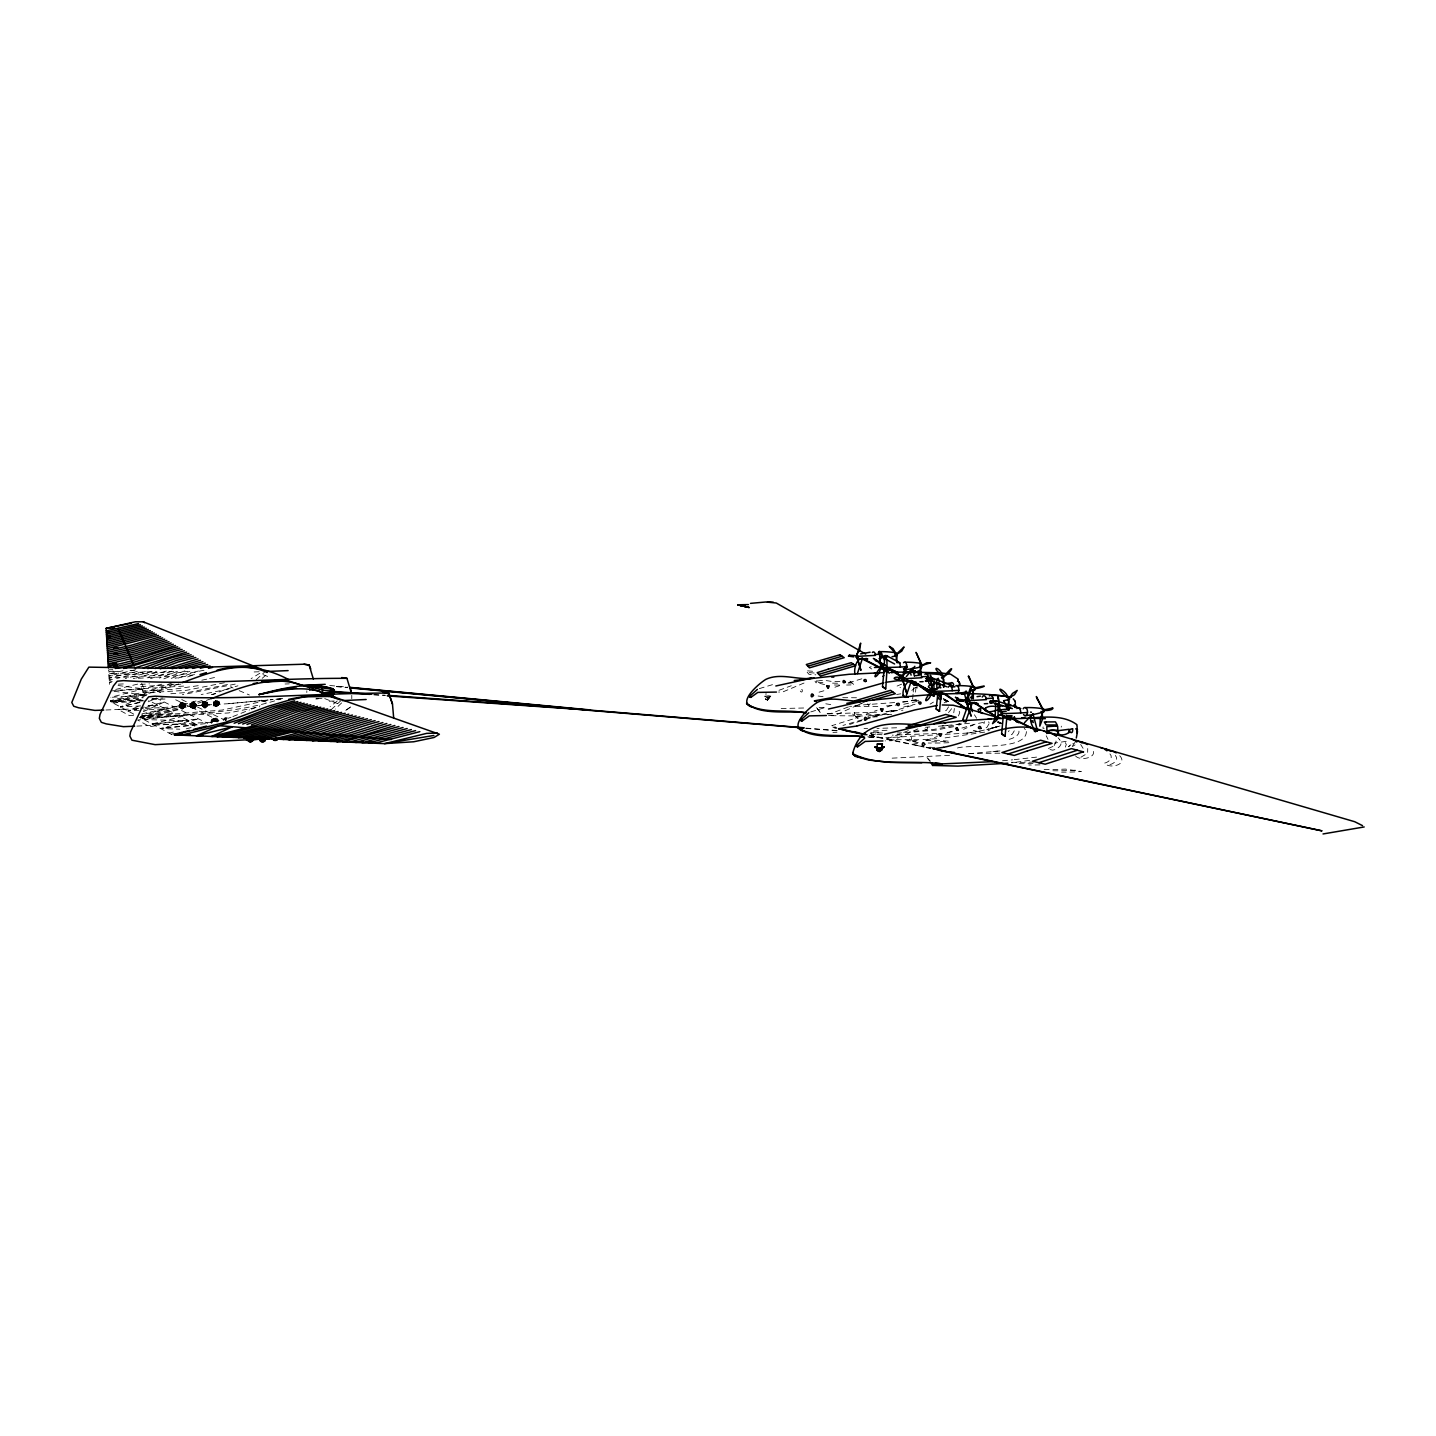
<?xml version="1.0" encoding="UTF-8"?>
<svg xmlns="http://www.w3.org/2000/svg" width="1436" height="1436" viewBox="0 0 1436 1436"><rect width="100%" height="100%" fill="white"/><g stroke="black" fill="none" stroke-linecap="round" stroke-linejoin="round"><path stroke-width="0.75" stroke-dasharray="5 3.75" d="M351.784 698.704L351.784 695.347M306.819 692.547L306.837 690.86M212.169 721.752C211.595 718.072 217.841 717.803 217.195 721.626M218.2 721.787C218.972 715.074 208.058 718.197 211.828 723.565M1047.993 739.343L1046.216 735.753M765.567 699.045L767.578 700.104L765.567 699.045L765.675 697.106L765.496 698.973L767.578 700.104L771.419 695.509L767.524 698.255L764.275 696.316L767.506 697.393L771.383 695.491L764.221 696.298L765.819 696.55L766.034 693.426M984.432 721.626L983.965 723.69M913.063 694.18L912.524 700.678L918.843 700.283M913.242 692.008L913.601 687.682M915.558 692.098L915.935 687.7M767.38 699.996L771.419 695.509M924.963 728.77C925.215 732.827 929.9 726.419 926.058 727.334M182.21 708.217L182.875 705.65L184.831 705.704M193.304 708.02C195.978 704.34 190.162 706.027 194.632 703.209M204.881 707.086L204.648 704.771L205.366 706.961A2.549 2.459 -54.6 0 0 206.694 702.707A2.549 2.459 -54.6 0 0 202.494 703.784A2.549 2.459 -54.6 0 0 205.384 706.907M182.3 703.03L181.995 705.238L184.023 703.82A2.567 2.477 -51.5 0 1 182.713 708.02A2.567 2.477 -51.5 0 1 179.805 704.879A2.567 2.477 -51.5 0 1 184.041 703.802M216.333 706.099L215.167 701.271A2.549 2.441 -56.1 0 1 218.775 703.317A2.549 2.441 -56.1 0 1 215.328 705.83L214.52 702.06M193.878 705.309L195.278 703.73A2.549 2.459 -53 0 0 191.042 704.825A2.549 2.459 -53 0 0 193.95 707.948A2.549 2.459 -53 0 0 195.134 703.64A2.549 2.459 -53 0 0 190.916 704.699A2.549 2.459 -53 0 0 193.806 707.84A2.549 2.459 -53 0 0 195.278 703.748L193.124 705.04L193.393 702.85M204.289 704.484L204.074 706.925L205.545 704.645L204.971 701.935M213.425 718.969L214.485 720.944L214.754 718.628A2.692 2.585 -54.5 0 1 217.231 721.339L214.592 721.554L214.072 718.7M224.034 719.705A2.675 2.567 -55.8 0 1 226.349 718.413L226.008 720.585L225.649 718.485M1061.222 727.137L1061.366 726.149M1043.128 726.903L1042.931 728.231L1044.116 728.393M321.969 698.255L315.902 699.063L316.099 697.752M870.18 703.676L868.6 705.597L867.811 703.748M181.618 705.489L179.662 705.543M182.462 703.101L182.228 705.435M203.661 706.727L204.971 704.95L204.325 702.007L205.007 704.502L202.799 705.794M204.558 704.627L203.715 702.258M204.684 704.017L202.512 704.52M213.856 704.125L215.813 703.389L214.628 701.665A2.549 2.441 -56.1 0 0 215.328 705.83L216.639 705.991L214.808 701.737M216.333 703.478L214.377 702.258L215.795 703.227L216.423 700.947L216.944 703.855L218.81 704.268M217.087 722.039L213.031 719.472M215.526 705.938L217.051 701.073M181.403 708.038C183.054 702.007 181.098 707.804 181.654 703.101L182.372 705.507L184.67 705.632M192.496 707.858L192.98 705.686L195.493 704.161M215.597 718.826L215.364 721.482L217.392 721.428A2.692 2.585 -54.5 0 0 214.915 718.754A2.692 2.585 -54.5 0 0 212.169 721.375L214.574 721.482L212.313 720.675M205.779 702.114L205.294 704.268L205.133 702.007M216.746 703.299L217.231 701.145M192.909 703.012L193.519 705.202L194.201 703.048M318.092 698.542L316.082 698.237M184.795 705.04L182.875 705.65L183.108 703.227M767.65 696.783L767.524 698.255M948.532 706.853L946.593 710.12L942.985 712.346M951.619 708.702L948.137 713.136M989.009 723.87L986.999 727.262L983.265 729.596M1014.283 730.816L1012.344 734.083L1008.808 736.327M815.002 681.167L816.115 682.908L817.03 680.305M181.564 708.11L182.48 706.117L180.056 704.268L183.305 707.804M192.675 707.93L193.232 705.65L193.788 707.894L193.393 705.884L192.083 707.661M215.705 706.009L216.513 704.017L218.523 704.879M182.946 703.137L182.318 705.309L184.418 704.34M193.286 705.004L194.039 702.976M207.071 703.245L204.935 704.358L205.599 702.042M216.728 719.526L214.556 720.998L215.418 718.736M213.605 719.041L214.108 721.482L212.133 720.585M214.161 721.069L211.989 721.267M214.772 721.303L212.582 720.01L214.09 721.016M214.951 705.668L216.621 704.035L215.113 705.74M204.648 704.771L204.702 707.015L203.409 706.512L204.451 704.717L202.979 706.261L204.899 704.896M191.921 707.589L192.909 705.525L191.167 704.089M180.81 707.769L182.085 705.866L182.695 708.074M1065.35 747.115L1066.302 744.369L1063.448 739.54M953.755 712.777L954.384 708.522M1008.521 731.678L1009.113 730.583M223.029 719.795L224.967 717.82L227.696 717.767M181.851 708.092C189.821 706.225 178.01 699.314 180.308 707.194M204.522 706.979C212.851 704.412 199.532 698.758 203.409 706.512M213.749 701.486C210.733 713.423 227.103 700.642 215.149 700.391M341.642 702.886L335.252 709.061M914.57 687.718L913.96 688.706M331.267 709.617L340.835 700.732M256.272 679.695L265.032 671.671M1072.656 745.571L1075.941 741.066M180.972 707.858L182.3 706.063L179.877 706.297M183.539 703.389L182.713 705.417M207.305 704.52L205.025 704.394L206.192 702.294M218.505 702.258L216.19 703.173L217.644 701.324M216.046 719.005L214.538 720.836M337.298 700.947L330.136 706.638M214.449 705.273L216.01 703.658M191.401 707.194L192.819 705.579L190.826 706.027M991.702 728.537L992.689 727.406M218.29 701.827L216.908 703.389L218.667 702.348M205.456 704.376L206.856 702.796A2.549 2.459 -54.6 0 0 202.638 703.891A2.549 2.459 -54.6 0 0 205.51 707.015A2.549 2.459 -54.6 0 0 206.838 702.814M182.785 705.471L184.203 703.891A2.567 2.477 -51.5 0 0 179.931 704.986A2.567 2.477 -51.5 0 0 182.857 708.145A2.567 2.477 -51.5 0 0 184.185 703.927M958.44 715.936L959.769 712.561L958.638 710.03M913.906 688.759L911.806 690.429M224.321 719.58L226.026 718.556M262.178 678.33L265.409 675.566M182.3 706.063L180.469 707.445L182.103 705.722L179.967 704.968M191.58 707.266L192.855 705.489M214.61 705.345L216.369 703.909L214.269 704.807M975.026 724.157L963.592 729.326M204.935 704.125L206.676 702.725M216.387 703.155L218.128 701.737M216.549 719.454L214.7 720.926L216.944 719.992M1054.221 745.481L1056.178 741.55L1054.383 737.978M1070.861 744.871L1068.312 746.774L1073.284 743.292M224.429 719.167L225.811 720.639M933.418 702.096L930.079 704.143M202.566 705.184L204.899 704.322M192.298 703.245L194.937 707.23M202.655 703.855L204.827 704.538L202.925 703.245L204.343 704.196L203.876 702.33M181.187 703.425L183.844 707.409M214.09 704.735L215.831 703.514L213.946 702.796M202.638 705.704L204.415 704.52L202.404 705.094M191.042 706.638L192.765 705.507M217.123 720.082L215.31 721.285L217.357 720.728M179.949 706.817L181.708 705.543L179.787 704.879M207.484 704.609L205.545 704.645L207.233 703.317M195.673 704.25L193.932 705.381L195.888 704.861M182.839 705.561L184.58 704.43M1072.279 746.612L1075.061 744.853M259.826 673.269L251.12 678.618M193.752 702.976C190.288 702.437 190.037 708.451 193.609 707.912C198.186 707.733 193.573 699.458 193.627 705.184M1052.983 746.415L1047.436 748.874L1052.642 750.184C1057.201 749.502 1064.363 744.44 1059.535 739.54M988.004 730.852L990.158 729.685M901.7 684.128L896.818 686.175L900.516 687.682M917.927 728.896L891.792 740.707L885.15 740.886M136.851 726.113L211.954 722.218M944.116 702.868L947.455 701.163M865.549 701.54L834.998 715.325L826.418 715.505M145.521 708.486L227.983 703.73L268.065 700.014L227.983 703.73M180.11 706.907L182.175 705.92M191.221 706.727L193.357 705.058M143.331 711.682L164.278 702.042L140.764 707.84M138.071 706.404L127.93 711L141.069 710.21M148.195 701.791L156.309 698.111L174.097 706.871L141.59 714.948M804.016 683.033L782.728 691.972L778.581 692.044M810.801 711.915L826.382 707.122M759.303 688.616L774.417 684.075M958.799 725.144L961.743 723.941M232.865 716.564L249.577 709.905M957.184 724.48L960.181 723.295M212.061 694.683L215.597 693.301M251.426 709.169L260.042 705.83M172.464 682.782L155.285 688.921L110.41 700.732L143.367 697.734M202.189 700.337L187.452 705.435L139.741 717.354L172.338 734.819M871.167 666.681L869.301 667.399L871.903 669.104M887.376 738.732L909.419 730.242M171.261 678.366L189.857 671.258M178.01 678.133L198.365 670.953M174.169 684.075L156.111 690.393L110.464 701.594L110.357 699.637M211.074 698.722L189.355 706.35L140.656 717.838L228.486 712.956L259.647 706.781M166.289 671.025L148.572 677.11M171.728 671.222L149.649 678.995M177.472 671.348L159.45 678.079M163.848 678.851L187.847 669.697M219.062 691.972L223.837 690.16M178.638 683.985L157.852 691.219L111.29 702.042L142.631 700.265M848.389 706.925L830.941 713.512L826.759 713.836M860.128 716.385L852.535 719.167M187.667 676.948L194.291 674.525M866.285 714.087L877.181 710.21M778.994 690.303L791.272 685.744M946.36 701.899L947.491 701.486M926.166 740.438L937.313 736.542M946.755 733.168L953.073 730.942M223.442 719.903L226.87 718.718M852.499 719.185L831.821 725.665L836.057 726.67M230.999 717.3L227.929 718.341M196.068 700.983L142.218 715.972M839.665 685.618L833.006 687.844M1109.956 764.526C1113.869 763.862 1119.057 759.357 1115.305 755.444M865.37 719.508L915.432 704.448M1080.877 757.239L1087.662 753.182L1087.716 748.515M161.729 684.2L110.841 697.268M858.602 704.538L861.923 703.46M887.197 706.871L894.448 704.609M1009.167 739.307C1013.349 738.409 1021.732 734.478 1018.178 728.967M152.108 671.563L125.237 678.528M878.76 714.464L864.436 719.095M179.715 706.207L181.618 705.579M861.582 720.746L849.609 724.462M961.923 728.052L973.805 724.552M205.545 704.538L207.448 703.945M218.882 702.958L216.998 703.568L218.918 703.622M848.658 682.71L863.682 678.259M870.862 735.483L878.724 733.006M1000.066 725.988L984.396 730.278M862.426 719.741L842.968 725.413M823.887 690.77L817.425 692.655M887.215 711.789L895.579 709.258M226.655 689.1L237.945 685.798M139.741 717.354C187.721 714.015 236.599 713.871 282.712 698.345M917.514 743.256L912.542 744.315L919.776 746.128M216.603 705.991C220.049 705.632 218.846 699.817 215.526 701.271M917.083 701.432L903.729 704.268M157.35 672.138L134.948 678.313M266.558 700.571L222.185 710.048L138.843 716.869M235.199 684.11L182.372 694.719M171.171 734.263L174.689 733.311M998.702 726.347L990.822 728.483L996.225 727.029M315.902 699.063L318.002 698.506M998.02 726.526L990.086 728.608L995.525 727.208M953.683 726.706L935.769 730.134L904.949 732.737A607.733 498.687 -88.2 0 1 897.356 732.97M902.867 702.312L918.071 699.206M995.345 727.244L988.022 729.075M173.379 732.073L169.089 733.15L173.397 732.827M186.231 728.824L194.793 726.652M953.486 725.629L933.992 729.362L909.742 731.642M979.46 731.229L988.668 728.914M903.711 706.979L915.091 704.304M145.413 671.527L116.567 678.492M138.628 708.361L127.93 711L136.456 709.312M139.4 702.258L120.373 706.925L142.361 705.83M152.072 699.135L156.309 698.111M115.76 689.424L139.471 683.68M122.993 670.72L108.813 673.933L156.56 671.348M135.828 669.715L108.939 675.979L175.533 671.33M137.371 671.42L109.064 678.043L161.299 675.243L187.703 671.294M139.974 702.473L120.373 706.925L148.536 694.27L112.995 702.958L146.454 700.642M178.531 707.015L220.175 704.268M210.805 722.811L212.42 722.452M142.02 713.818L165.158 708.774L143.259 710.084M228.916 688.939L201.184 694.557M224.393 682.746L186.698 690.285L143.492 692.924M201.812 680.215L207.681 678.977M209.638 678.564L215.526 677.325M984.683 732.127L942.357 738.284M203.984 670.271L173.218 676.266L133.261 678.564M978.508 723.349L986.514 721.805M214.036 704.196L218.721 702.886M144.982 707.607L157.745 705.058L144.551 705.722M190.988 706.099L193.268 705.65L194.398 707.625M112.205 681.651L109.316 682.226L113.623 681.956M112.403 679.497L109.19 680.125L113.57 679.838M214.592 721.051L217.177 720.657M113.139 671.025L108.705 671.904L121.522 671.097M182.372 705.399L184.634 704.968M195.727 704.789L193.268 705.166L195.799 706.189M205.025 704.304L207.287 703.855M198.222 685.672L171.728 689.477L142.631 690.788M194.542 674.597L175.102 678.223M211.379 694.521L215.436 693.75M952.391 731.696L946.109 732.629M896.62 694.503L900.803 693.803M1036.595 757.113L1012.595 759.841M969.551 723.241L938.426 726.257L949.375 725.413M1066.194 741.335L1054.401 743.112M183.646 686.085L114.09 690.501M155.393 725.772L149.775 726.652L137.587 720.028L189.678 714.554L152.036 723.977L197.235 724.911L179.536 716.008L142.254 718.718L179.374 709.474L207.646 723.403M916.204 700.212L901.341 701.935M980.142 731.121L966.823 733.168L975.977 731.768M1029.612 760.38L1011.824 762.803M836.829 727.514L834.28 727.801L836.793 728.644M835.59 726.957L832.934 727.226L837.314 728.519M216.01 703.137L215.777 701.037M205.51 723.636L160.455 728.501L179.823 729.201M197.235 724.911L160.455 728.501L198.545 718.915L152.036 723.977L189.067 720.8L143.851 719.562M180.828 684.2L140.925 686.552M887.43 714.715L891.72 714.302M992.904 751.513L1000.784 750.866L966.715 753.9M936.972 733.473L892.294 735.16M1002.507 760.757L1012.595 759.841M925.502 727.334L929.774 726.957M886.479 705.884L896.926 705.004M896.459 710.676L885.886 711.502L902.921 710.21M967.631 733.06L885.904 737.745M141.608 715.702L174.259 713.351L148.698 700.499M894.646 702.545L852.069 705.704M827.836 713.871L877.414 712.148M112.349 697.25L144.372 695.078L140.082 684.469L149.434 683.841M141.069 699.494L110.464 701.594L133.763 714.141M152.001 698.74L162.95 697.986M922.989 739.612L938.067 738.589M130.066 670.54L134.338 670.271M112.744 669.625L108.58 669.876L109.441 684.344M868.583 715.882L885.33 714.841M949.573 755.318L889.189 758.298M1075.367 770.181L1071.364 770.432A442.414 347.727 -76.9 0 1 1055.388 770.791L1050.398 770.719M151.588 699.763L165.032 699.009M873.303 731.014L889.799 730.098M999.887 753.2L968.564 753.397M111.398 690.86L144.354 689.118L141.626 683.159M133.566 715.29L129.312 715.523L117.914 709.312L124.878 709.348M820.225 712.651L816.545 707.697L825.395 707.266M329.257 701.235L335.773 700.93M888.579 714.374L883.589 714.59A539.667 443.76 -82.5 0 1 863.575 714.769M118.326 684.164L124.681 683.877M254.118 671.958L260.508 671.707M896.62 727.783L876.983 728.393M105.905 709.994L143.313 708.558M848.102 683.105L852.015 682.944M877.845 706.53L849.484 706.279M285.046 684.003L289.3 683.877M832.916 732.378L836.991 732.252M190.773 705.363L192.729 705.309L190.898 704.717M213.82 703.46L215.741 703.407M202.35 704.43L204.289 704.394M803.657 708.002L781.112 708.522M918.753 739.72L883.912 739.684M957.453 747.994C969.228 744.063 1026.668 751.351 1026.381 731.301M170.812 693.75L189.013 692.296L227.391 684.577L233.063 688.041M193.968 705.579L195.924 705.525M862.372 715.99L828.375 715.649M856.484 697.752L841.388 697.681M864.041 728.375L867.631 728.357M1030.258 712.525L1031.712 712.543M867.757 736.794L875.045 736.991A31.089 18.147 57.8 0 0 875.727 737.063L881.363 737.565M1044.151 769.373L1049.213 769.445A448.337 352.933 -77.1 0 0 1065.404 769.086L1081.29 771.545L1077.359 771.796A436.472 342.54 -76.7 0 1 1061.599 772.155M1011.375 762.283L1016.796 762.372A479.678 380.54 -78.3 0 0 1034.171 762.013M1019.237 763.611L1022.809 763.683A473.844 375.37 -78 0 0 1034.153 763.557M873.788 732.127L880.806 732.27M917.173 740.599L906.834 740.312L918.214 742.735M882.494 733.024L871.006 732.665M861.492 714.715L853.881 714.446L857.507 718.521L861.151 718.682M868.816 737.278L883.84 737.781M912.506 741.514L916.132 741.658M855.694 716.474L859.231 716.636M213.982 703.532L217.931 705.309M190.934 705.453L193.232 705.561L193.142 707.948M179.823 705.615L182.121 705.74M218.757 703.55L216.477 703.425L218.631 704.196M195.745 705.453L193.465 705.327L195.637 706.099M881.973 734.747L870.988 733.993M934.692 747.582L926.04 746.917M824.587 684.559C808.576 681.113 822.218 679.39 830.618 681.292A403.247 336.419 -79.9 0 0 840.814 681.364M822.918 682.71L818.215 682.369M373.827 694.611L385.207 695.186M373.863 694.898L385.243 695.491M812.596 671.258L805.847 670.702L808.971 674.274L815.81 674.83M814.194 673.035L807.409 672.479M830.08 713.728L827.764 713.566M1030.33 711.771L1031.766 711.897M805.865 728.124L837.332 730.547M805.901 728.393L837.367 730.816M329.741 685.475L347.53 687.144M336.347 686.354L347.458 687.395M336.347 686.641L347.53 687.7M823.061 696.639L816.994 695.886M114.144 691.326L144.372 695.078M118.057 685.493L141.769 688.652M830.744 704.573L825.808 703.802M215.974 703.766L216.154 706.027M869.193 735.178L923.904 746.738M926.094 747.187L932.664 748.587M869.426 735.627L924.084 747.115M926.274 747.582L930.654 748.497M973.249 730.314L976.462 731.121M1075.528 755.91C1079.782 761.439 1098.989 757.777 1092.15 748.695M943.883 699.96L948.514 701.576M915.719 687.449L917.371 687.916L915.378 687.449M202.476 703.784L204.307 704.286M207.358 705.255L205.528 704.735L207.089 705.866M191.06 704.789L193.25 705.453L191.329 704.178M214.126 702.886L216.28 703.55L217.41 705.704M207.197 705.184L204.989 704.484L206.91 705.776M263.003 674.633L268.981 676.966M324.716 698.596L338.609 703.999M239.184 690.644L249.361 694.97M261.603 700.158L267.706 702.742M181.762 699.583L223.872 719.615M156.111 690.393L161.999 693.211M175.695 699.799L218.99 720.603M944.691 699.224L948.55 701.432M184.275 706.889L182.318 705.686L184.436 706.979M216.423 703.604L218.362 704.807M943.757 698.686L948.119 702.06M849.879 681.131L854.151 684.793L850.184 684.936A417.966 348.158 -80.2 0 1 846.576 685.026M943.183 698.632L946.539 702.007M1058.063 737.781L1059.445 739.414M180.29 707.176L181.887 708.092L181.977 705.884M203.338 702.725L206.497 706.297M190.629 707.571C205.025 712.759 189.534 692.044 190.611 707.553M184.975 703.496C170.525 698.273 186.088 719.059 184.993 703.514M207.628 702.401C193.304 697.214 208.705 717.892 207.646 702.419M874.327 736.883L873.932 736.489A31.071 7.359 69.9 0 1 873.573 736.094L870.521 732.719M930.438 761.224L926.292 756.772L929.9 761.277M816.545 707.697L820.53 712.256A29.815 6.516 70.2 0 0 820.853 712.615M182.857 708.145L182.587 706.117L184.005 707.499M195.099 707.32L193.842 705.83L194.56 707.715M192.837 705.04C190.019 700.337 194.416 708.092 192.747 702.922M974.434 714.787L976.588 718.251M205.42 704.914L206.658 706.386M1024.227 728.303L1025.34 729.65M216.89 703.927L218.11 705.399M1080.68 744.494L1083.085 748.3M1119.703 755.713C1128.283 764.58 1109.418 769.409 1104.446 763.144C1108.377 762.462 1113.833 757.921 1109.938 753.918M870.611 733.06L874.075 737.727M204.845 704.825L205.958 706.691M182.677 706.081L183.467 707.894M206.138 706.781L205.348 704.968L205.528 707.033M217.59 705.794L216.8 703.981L216.98 706.045M988.668 721.805L989.081 722.918M215.956 701.109L216.567 703.281M214.251 718.79L214.879 721.087L214.933 718.7M224.178 719.813A2.692 2.567 -55.8 0 1 226.493 718.538M223.693 720.082A3.016 2.872 -55.8 0 1 226.062 718.251M223.549 719.957A2.998 2.872 -55.8 0 1 225.901 718.126M211.864 721.841A3.016 2.89 -54.5 0 1 214.862 718.449A3.016 2.89 -54.5 0 1 217.662 721.769M212.007 721.249A2.692 2.585 -54.5 0 1 214.772 718.646M211.882 722.47A3.016 2.89 -54.5 0 1 214.323 718.341A3.016 2.89 -54.5 0 1 217.518 721.662M215.328 700.894A2.854 2.728 -56.1 0 1 219.08 703.353A2.854 2.728 -56.1 0 1 215.382 706.171A2.854 2.728 -56.1 0 1 214.161 701.773M1040.059 764.867A467.974 370.201 -77.8 0 1 1028.858 764.993M948.873 742.699A567.651 458.928 -81.7 0 1 928.212 743.022M925.825 740.617A578.887 468.98 -82.2 0 0 938.247 740.294L948.747 741.209L943.542 741.479A573.269 463.954 -81.9 0 1 929.487 741.82M839.45 685.062A417.966 348.158 -80.2 0 1 834.262 684.972M837.547 683.213A410.57 342.271 -80 0 1 832.431 683.123M877.306 716.833A548.193 450.348 -82.6 0 1 867.793 716.851M800.283 691.039C803.262 695.078 802.742 685.618 800.283 691.039M852.643 714.087C855.712 718.269 855.246 708.361 852.643 714.087M909.509 739.109C912.74 743.345 912.022 733.24 909.509 739.109M350.689 706.925L344.676 711.143L350.689 706.925M280.846 698.758L270.165 699.799L280.953 698.793M205.994 707.176A2.854 2.746 -54.6 0 0 206.748 702.312A2.854 2.746 -54.6 0 0 202.099 704.125A2.854 2.746 -54.6 0 0 205.851 707.05A2.854 2.746 -54.6 0 0 206.604 702.204A2.854 2.746 -54.6 0 0 202.243 704.25A2.854 2.746 -54.6 0 0 205.994 707.176M194.434 708.11A2.872 2.764 -53 0 0 195.188 703.245A2.872 2.764 -53 0 0 190.665 705.166A2.872 2.764 -53 0 0 194.434 708.11M194.291 707.984A2.872 2.764 -53 0 0 195.045 703.137A2.872 2.764 -53 0 0 190.521 705.058A2.872 2.764 -53 0 0 194.291 707.984M182.623 708.486A2.872 2.764 -51.5 0 0 184.598 703.927A2.872 2.764 -51.5 0 0 179.751 704.627A2.872 2.764 -51.5 0 0 182.498 708.379A2.872 2.764 -51.5 0 0 184.454 703.82A2.872 2.764 -51.5 0 0 179.626 704.52A2.872 2.764 -51.5 0 0 182.623 708.486"/><path stroke-width="1.5" d="M882.53 667.83L886.658 669.517L889.458 673.143L885.007 671.025L881.955 667.399L882.225 668.332M898.021 653.613L901.79 651.046L904.034 646.954L897.697 653.003M1008.449 704.358L1008.664 700.768L1008.862 706.099M393.679 718L392.477 704.035L388.725 693.067C311.074 693.085 233.063 701.055 155.267 696.173L148.662 696.837L144.659 701.773L130.55 731.965L129.832 736.04L131.933 740.204L155.106 744.656L269.483 738.589M856.736 655.588L860.649 643.113L859.715 650.059L856.789 654.224L858.441 657.167L857.705 658.119L856.736 656.916M881.524 668.422C883.517 670.325 883.661 664.258 881.542 665.604M896.1 655.696L896.674 661.565M940.562 695.76L941.065 697.465L933.472 691.829M915.378 671.366L914.481 670.774L915.45 671.51M884.109 746.792L879.406 751.549L876.75 750.166L876.965 748.102L875.045 747.043L879.694 748.012L884.163 746.81L882.063 747.294L882.314 743.884L877.234 744.027L877.109 747.492L875.045 747.043M1001.269 714.572C1023.724 725.665 998.415 716.833 1001.61 713.836M940.077 684.128L939.952 687.844L940.921 687.736M950.004 685.223L950.04 684.236M939.234 682.962L935.68 683.823M950.04 684.2L950.076 683.069L944.439 683.68M950.614 685.223C950.417 678.761 957.058 686.175 951.17 686.57M985.419 708.056L985.365 709.384M1007.139 707.427L1007.174 706.422M1007.785 706.476L1007.749 707.571M1010.531 707.427L1009.221 708.702M1007.21 705.579L1007.067 709.097L996.853 710.281M1007.695 708.594L1007.821 705.65M1046.808 733.545C1047.113 727.226 1063.502 730.834 1056.016 734.891M1010.603 705.758L1010.657 704.645L1008.467 705.04M1069.03 731.552C1068.779 734.837 1055.639 737.548 1058.709 730.601L1069.12 729.273L1068.976 732.773M1015.378 707.517L1015.557 705.65L1013.888 705.04M746.576 703.048C759.985 715.666 788.095 710.461 806.314 712.723M797.626 726.598C811.143 741.173 844.224 733.904 863.395 736.74M333.762 692.888L332.416 694.36L334.085 692.942L333.367 694.737C335.216 693.803 332.667 689.495 334.049 690.501C316.243 679.749 280.612 688.616 258.857 694.611C278.476 690.698 298.921 685.887 318.72 691.075M333.69 693.319L332.829 694.827L334.193 691.039M1077.269 729.524L1077.162 731.462L1077.377 729.524L1075.654 728.86M1076.3 738.014L1077.521 731.516M322.633 694.737C323.136 682.477 320.084 688.347 308.381 685.762L319.977 686.821M333.17 694.862L334.247 691.739L333.278 689.136C308.273 687.413 331.034 684.649 334.139 690.824M331.913 691.344L333.601 690.824L332.793 688.526L333.708 693.696L334.175 691.793M1015.108 706.961L1015.342 703.209A6.265 4.972 -67.3 0 0 1015.306 702.455A7.234 5.744 -67.3 0 0 1015.18 701.737L1015.019 701.127M1037.151 698.793L1036.325 696.55L1042.59 708.756M876.929 750.22L877.073 748.156L875.098 747.079L879.765 748.802L884.163 746.81L879.568 749.646L876.965 748.102M876.75 750.166L879.191 751.441L881.973 750.023L882.314 743.884M1076.856 730.87L1077.108 726.975A6.516 5.098 -67.1 0 0 1077.072 726.203A7.539 5.888 -67.1 0 0 1076.964 725.431L1076.803 724.821M895.705 653.111L893.048 648.641L889.243 646.308L895.508 653.506M921.768 762.749L890.482 762.39L868.906 760.093L855.282 756.341L852.858 754.223L853.02 752.141C863.072 717.264 897.536 723.977 924.999 725.198M852.858 754.223L852.876 752.608M906.619 667.291C905.021 661.583 903.136 678.923 901.144 678.51M931.372 691.578C931.497 700.499 918.573 706.512 931.372 691.578A1.831 1.023 86.5 0 0 932.844 692.457A1.831 1.023 86.5 0 0 932.879 689.567A1.831 1.023 86.5 0 0 931.3 690.07M942.501 674.992C939 666.448 929.99 665.694 941.98 675.692L942.501 674.992A129.222 104.361 -63.9 0 0 926.489 673.825M1004.841 736.201L1001.628 733.796L1003.208 716.905L1004.392 716.277M1005.074 736.309L1006.851 717.318M885.168 688.67L882.512 686.605L884.02 670.72L885.168 670.145M885.779 689.011L886.981 669.355M905.524 672.856L908.826 672.371M936.128 708.989L939.485 711.233L936.128 708.989L937.816 693.606M939.503 711.305L941.28 692.278M312.276 689.154L313.694 689.442L312.204 689.262M971.167 687.898L970.862 686.552L966.661 698.722L969.462 694.934L971.167 687.898L971.041 688.831M965.118 699.978A1.867 1.059 86.2 0 1 966.769 699.494L966.428 698.488L966.787 699.655A1.867 1.059 86.2 0 1 966.751 702.437A1.867 1.059 86.2 0 1 965.118 701.396M880.124 668.799C880.986 674.274 868.367 683.733 879.783 668.314L881.919 667.955L880.699 665.496M913.458 672.82L912.596 670.845M913.745 672.784C911.986 669.445 917.855 671.51 913.547 671.115M1007.372 696.837C1007.839 691.937 990.535 682.226 1006.923 697.268L1007.085 697.268M857.328 658.424L860.918 670.361L857.166 657.634L855.694 656.97M914.732 671.42C916.096 670.63 912.111 670.827 915.288 671.24M1009.975 697.304L1014.498 694.737L1017.209 690.411L1012.488 693.444L1009.508 697.824L1009.598 696.747M933.651 691.631L937.708 693.067L940.993 696.298M260.024 738.499A2.818 2.675 -58 0 0 262.591 741.317L263.309 738.822L265.032 739.935M919.04 675.656L920.889 665.55M901.323 679.856L902.885 680.108L902.4 676.625L905.201 673.161L906.744 666.394M880.537 709.187L881.704 711.215M894.718 654.116C896.136 649.61 897.662 658.46 894.879 655.426M895.759 654.08C899.205 651.944 895.382 659.232 896.979 662.642M938.982 734.155L940.167 736.273M826.741 686.193L827.872 688.167M903.011 680.897L906.834 693.552L902.975 681.077M845.409 681.992C841.729 685.259 842.735 677.379 845.409 681.974M971.31 698.991L973.321 690.572L973.321 698.793M921.23 674.058C918.932 667.686 924.91 664.796 920.889 664.222M999.043 714.984L996.638 720.351L992.527 723.654L995.453 718.036L999.456 714.572A1.903 1.113 85.9 0 0 1000.874 714.607A1.903 1.113 85.9 0 0 1000.91 712.059A1.903 1.113 85.9 0 0 999.402 711.574M261.711 741.12L262.214 738.714L262.411 741.209M249.613 741.389L250.277 738.858M973.644 689.801L974.093 690.124M1015.162 707.463L1015.557 705.65M1042.267 712.579L1042.5 719.167L1039.808 726.149L1040.274 719.346L1042.59 712.723M879.568 749.646L879.694 748.012M322.31 689.818L321.592 687.305M1076.892 731.391L1076.82 732.342L1077.377 729.524M331.985 689.836L333.601 690.77L332.344 688.957M334.157 692.744L333.493 694.144M975.493 688.598L975.744 687.772C996.566 682.8 972.387 690.824 975.582 687.772M1042.249 708.199L1036.774 697.878M923.043 665.065L926.741 662.732L930.636 662.822L922.702 665.227L923.151 664.401M944.673 675.62C958.889 658.783 947.652 678.259 942.554 675.782M1077.215 731.929L1077.054 733.006M855.712 655.66L857.274 655.498L857.041 658.693M968.923 710.461L964.471 693.75L965.872 691.237M855.174 674.31C853.576 671.15 855.659 659.591 861.331 658.388M857.364 673.592L862.551 658.155M803.927 728.016L589.783 710.407L349.684 687.88M905.434 697.25C899.528 695.724 905.577 681.238 910.227 680.664M905.649 697.393L911.501 680.449L907.552 681.777M919.83 664.258L921.535 664.114L920.853 666.825A128.181 108.364 80.8 0 1 904.985 669.661M964.633 721.016L962.82 719.544L968.259 704.232L971.059 702.94M911.214 672.084L905.901 672.03L921.176 672.551L913.583 672.12L915.001 672.317M965.584 721.787L972.387 702.671M333.26 694.647L334.014 692.942M911.124 675.153L910.047 671.186L911.806 668.566M589.604 710.084L803.891 727.765M334.265 692.529L333.367 694.737L333.906 690.16C336.383 691.972 331.231 695.545 333.565 692.493M249.81 741.497L250.744 739.289L253.382 738.822M261.908 741.209L263.057 739.001L263.326 741.245M1035.41 731.588C1033.489 728.483 1027.404 718.449 1032.484 714.302M944.762 675.8L943.075 678.169A1.795 1.023 86.8 0 1 941.46 677.2M1042.644 708.594A1.885 1.131 85.9 0 1 1044.08 709.707C1042.967 711.376 1054.975 710.12 1052.337 707.948M981.021 728.429C980.429 723.349 975.403 729.56 981.003 728.465M751.441 706.961C737.422 702.096 758.639 683.733 765.837 679.372C781.076 672.227 798.183 680.754 814.14 678.061M802.562 730.996C788.777 725.683 809.994 706.745 817.587 702.276C833.203 694.773 850.884 703.532 867.272 700.66M912.488 672.084L913.745 671.851M248.966 741.102L249.954 738.876L251.031 741.425M912.775 671.653L913.763 671.456M866.357 681.292C866.68 677.505 861.061 680.646 865.495 681.687M934.046 696.191L933.885 681.328M958.476 730.134L957.076 727.747M995.004 719.454L995.812 703.119M1044.654 710.569L1044.044 709.797A1.885 1.131 85.9 0 1 1043.649 712.076A1.885 1.131 85.9 0 1 1042.123 711.394M332.362 694.162L333.403 692.475M887.645 669.14L884.02 670.72M884.091 665.622L884.755 658.675M1012.326 708.612L989.745 701.665L990.607 700.606M966.931 703.245L966.823 702.186L966.661 703.335M966.302 691.255L964.471 693.75M912.147 668.566L910.047 671.186M939.126 733.742L941.729 733.832L940.652 736.255M310.068 687.126L321.61 687.485M880.681 708.792L883.212 708.881L882.171 711.197M826.885 685.816L829.326 685.905L828.321 688.131M920.979 662.911L916.06 652.375L920.745 663.342A126.673 102.979 -64 0 0 905.057 662.229M1032.897 714.32L1030.581 716.887M249.164 741.209L250.582 738.804L252.736 740.114M973.464 686.228C974.703 690.842 966.823 670.612 968.779 677.361M906.26 676.625L914.876 666.304M260.526 740.384L262.842 739.001M857.364 746.774L856.089 746.002L864.705 738.14M248.41 740.671L249.954 738.876L248.033 740.061M801.737 721.016L800.48 720.28L808.809 712.759M750.579 697.34L749.341 696.604L757.382 689.406M899.726 679.282C889.423 680.179 895.615 674.83 901.198 678.42M1024.442 722.757L1030.761 716.043M931.318 763.144L932.61 765.424L937.905 764.078L992.438 761.672M933.095 764.939L931.982 762.821M321.718 687.359L309.296 687.036C314.861 687.126 330.603 694.019 333.098 689.065M946.916 686.821L926.076 678.654L927.548 677.756M248.607 740.761L250.564 739.181M260.724 740.491L262.752 738.966L246.489 740.294M886.138 658.065L883.876 659.68M996.171 703.407L994.861 704.322M833.813 677.128L831.659 677.074M332.667 689.352L333.996 690.285M260.131 739.791L261.98 738.517M966.392 721.626L963.987 721.608M930.402 675.584C934.262 710.694 930.169 668.099 930.492 676.571M973.159 686.605L968.42 676.5M332.093 688.598L320.838 686.3L308.219 686.426M996.135 700.93L990.086 701.558L995.92 700.768L1020.834 708.504M894.628 663.988L881.148 656.826L885.707 655.48M1045.408 718.664L1033.238 718.323M248.231 740.168L250.492 739.091L247.979 739.486M260.347 739.881L262.608 738.804M961.564 694.109L964.364 693.929L962.964 694.306M917.622 672.748L919.884 672.73M999.851 710.551L999.618 711.502L998.074 695.904L1000.03 710.533M218.254 735.968L211.792 736.453L232.399 726.742L196.409 735.824L219.062 725.665L241.122 719.113L271.817 707.015L294.595 700.804M958.333 730.26L956.843 730.242M971.992 703.03L968.259 704.232M862.174 658.46L858.692 659.519M938.731 693.211L940.059 692.673M329.257 696.442L304.647 696.819L290.449 699.781L268.047 706.279L225.183 722.398L174.205 734.855L182.516 734.281M1004.805 716.295L1003.208 716.905M940.49 692.69L937.564 693.767M211.074 698.722C239.399 688.131 271.96 673.879 301.793 685.349M167.635 668.243L198.132 658.909M172.141 668.799L200.484 660.309M179.823 668.153L202.853 661.709M155.16 668.494L176.089 660.56L193.483 656.162M160.222 668.799L178.01 662.05L195.799 657.526M182.067 682.692C208.543 673.125 239.884 659.932 267.168 672.479M333.403 691.344L332.326 690.178L333.493 690.824M938.462 697.788L938.444 698.883M247.782 739.396L249.846 738.678M242.684 724.067L282.353 709.115L304.217 703.173M247.01 724.48L285.926 709.815L307.466 703.963M251.372 724.893L289.534 710.533L310.768 704.789M234.14 723.241L275.299 707.715L297.773 701.576M238.394 723.654L278.817 708.415L300.986 702.366M1038.838 762.713L1077.377 750.22M917.048 726.042L950.955 715.864M908.037 725.826L945.714 714.428L956.232 717.282L933.669 723.762M1008.09 754.008L1046.323 741.784M854.958 700.804L890.535 690.321L895.31 693.696L872.962 699.906M860.002 701.612L892.905 692.008M143.331 667.884L172.284 657.598L188.888 653.434M147.854 668.584L174.187 659.07L191.167 654.798M258.983 694.593L284.149 688.795L296.498 688.185M818.807 674.346L853.451 664.222M807.876 666.178L842.088 656.216M199.999 674.543L206.443 672.622M192.496 668.404L207.646 664.545M849.645 655.121L848.407 656.108L853.774 656.862M927.494 678.384L926.076 678.654M1083.283 751.836L1045.211 764.203L1032.502 761.224L1071.471 748.623L1083.606 751.925M419.851 731.66L374.976 743.238L377.471 743.04M334.57 710.64C313.748 714.751 295.08 725.467 274.402 730.116L243.689 737.781L252.485 737.099M314.071 705.597L293.177 711.251L255.752 725.306L211.792 736.453M174.312 734.263L189.373 730.457M193.68 729.362L206.587 726.095M943.721 747.259C973.949 741.514 1003.261 721.805 1034.835 728.357M403.031 727.514L349.253 742.179L354.818 741.73M407.178 728.537L355.589 742.43L363.2 741.82M411.36 729.578L361.998 742.699L371.906 741.963M415.578 730.619L368.46 742.968L372.66 742.627M876.804 672.999L874.345 673.215L876.678 672.802M991.073 718.736L988.13 719.041L990.23 718.915M386.822 723.529L351.766 734.478L324.392 741.138L336.311 740.186M390.825 724.516L357.026 734.981L330.531 741.389L338.663 740.743M394.846 725.503L362.321 735.501L336.706 741.658L340.906 741.317M398.921 726.508L342.953 741.909L347.332 741.55M367.401 718.736C342.881 725 319.743 735.95 294.488 739.899L303.175 739.217M371.224 719.687C347.404 725.754 324.895 736.291 300.375 740.132L304.827 739.791M375.065 720.639C351.946 726.49 330.083 736.65 306.299 740.384L310.445 740.061M378.96 721.59C356.541 727.244 335.324 737.009 312.276 740.635L316.53 740.294M382.873 722.559L346.579 733.993L318.307 740.886L327.067 740.186M348.84 714.159L331.249 718.808L301.739 729.703L265.804 738.696L270.165 738.355M352.484 715.056C325.2 722.057 299.586 734.586 271.44 738.93L275.712 738.607M356.164 715.972C329.562 722.793 304.558 734.927 277.13 739.181L285.477 738.517M359.88 716.887C333.96 723.529 309.566 735.25 282.874 739.414L291.705 738.714M363.631 717.803C338.393 724.265 314.628 735.591 288.654 739.648L299.262 738.822M957.974 699.17L956.448 700.068L962.874 701.217M331.088 709.797C309.781 713.943 290.736 725 269.591 729.739L238.268 737.565L246.956 736.883M338.088 711.52C317.733 715.541 299.478 725.952 279.266 730.511L249.146 738.014L259.934 737.171M341.642 712.4C321.772 716.349 303.894 726.419 284.166 730.906L254.657 738.23L265.229 737.422M345.232 713.279C325.846 717.174 308.363 726.903 289.103 731.301L260.203 738.463L269.124 737.781M317.428 706.422L296.839 711.987L260.185 725.736L217.016 736.668L225.578 736.022M320.784 707.248C298.096 711.592 277.884 723.618 255.357 728.59L222.257 736.883L235.307 735.878M324.195 708.092C301.955 712.382 282.138 724.085 260.06 728.967L227.552 737.117L234.194 736.596M327.623 708.935C305.85 713.154 286.41 724.534 264.798 729.344L232.883 737.332L239.291 736.83M123.675 668.512L184.364 650.759M113.498 666.896C136.456 663.396 157.422 653.2 179.895 648.121M115.329 668.476C138.43 664.922 159.486 654.493 182.121 649.431M840.006 654.744L806.296 664.527L809.455 667.83L844.206 657.688L839.88 654.654M138.448 623.601L106.264 630.835L108.059 630.745M200.286 668.225L210.069 665.963M208.471 668.35L212.51 667.417M205.24 663.109L185.854 668.153M186.608 652.088L135.02 667.848M943.56 747.294L933.669 748.802L946.216 751.495M171.153 642.951L135.343 653.811L107.987 660.021M173.307 644.225L136.312 655.516L108.113 661.96M175.497 645.518L137.3 657.257L108.221 663.917L116.585 663.396M177.687 646.81C154.334 652.303 132.363 662.642 108.346 665.891L116.944 665.353M906.493 697.16L908.288 697.196M160.545 636.686L130.568 645.428L107.431 650.526M162.645 637.907L131.52 647.08L107.538 652.393M164.745 639.164L132.453 648.749L107.646 654.277M166.863 640.42L133.422 650.418L107.772 656.18M168.999 641.677L134.374 652.106L107.879 658.083M148.285 629.435L106.785 639.594M150.295 630.619L106.892 641.371M152.324 631.804L107 643.184M154.352 633.025L107.108 644.997M156.416 634.227L107.215 646.828M158.481 635.448L107.323 648.677M931.731 688.472L932.072 688.382M131.179 623.188L106.12 628.358L108.454 667.884M140.387 624.75L106.372 632.558L109.405 632.396M142.343 625.916L106.461 634.299M144.318 627.083L106.569 636.058L110.285 635.843M146.292 628.25L106.677 637.817L110.087 637.62M326.905 695.239L333.511 693.732M886.174 682.244L897.518 680.718L907.857 681.202M856.789 726.042L914.696 709.976L937.152 705.453M883.858 682.764L831.157 697.77L814.338 700.876L816.492 701.648M860.613 653.865L870.09 652.231M944.403 723.026L945.732 723.008M260.078 739.217L262.573 738.714L264.368 740.42M917.227 672.263L939.036 672.838M884.45 734.299L922.325 725.306M856.754 726.042L838.534 728.716L850.04 731.445M910.101 726.921L911.716 726.634M288.708 699.35C304.252 696.191 320.749 693.893 336.347 697.806L439.38 734.227L434.049 737.494L413.765 741.766L384.489 743.633L174.707 734.909M800.121 679.533L811.609 678.133L775.817 685.995M849.107 655.247L854.797 655.57M906.044 727.693L912.506 726.508M253.185 683.644L257.277 682.89M261.388 682.154L288.277 680.897L309.261 687.467M217.123 670.145C241.481 663.45 266.701 667.83 288.798 679.659M846.791 703.317L855.138 701.845M908.234 672.425L905.972 672.461L908.198 672.12M828.518 709.025L864.687 700.75L856.215 701.737M794.234 680.52L849.053 674.292L884.576 672.569M1323.023 833.957L1364.2 826.956M261.908 681.4L278.853 680.431M200.555 735.178L196.409 735.824L202.781 735.322M943.38 679.031L943.434 682.997M977.072 696.639L980.429 696.137M957.327 699.278L964.292 699.978M433.887 735.465L384.489 743.633L426.725 733.365L437.459 733.042M333.421 690.483L333.565 692.062L322.813 693.067M333.565 692.062L369.68 694.36M750.507 603.371L765.765 601.989L776.266 603.012L865.675 654.062M1002.813 705.776L997.015 706.404M912.201 726.544L961.994 720.728L1003.961 718.233M854.869 701.881C906.421 697.07 959.715 688.724 1011.141 697.214M995.938 710.371C980.86 715.631 981.65 704.268 996.099 706.512M1007.857 763.216L957.974 766.106L932.61 765.424M937.654 684.344L939.18 684.2C941.603 694.019 918.663 686.228 933.4 684.721M322.813 693.247L333.816 692.188M190.27 734.514L181.367 735.196L219.062 725.665L246.059 727.837M931.928 694.773L929.002 695.078L931.964 694.773M1027.494 712.507L1020.673 712.956A133.781 27.428 4.8 0 1 1002.328 713.566M982.242 697.034A4.003 2.316 86.2 0 1 984.414 695.85A4.003 2.316 86.2 0 1 986.227 698.578L992.976 698.165M114.521 627.819L106.12 628.358L135.379 621.788L143.223 621.806L260.903 668.996M958.871 690.339L952.194 690.734A128.289 25.579 4.5 0 1 934.369 691.255M959.194 701.271L963.502 701.019M968.295 700.714L986.37 699.619L986.227 698.578M113.893 653.901L118.039 653.667M917.927 675.333A3.841 2.136 86.8 0 1 919.92 674.184A3.841 2.136 86.8 0 1 921.589 676.769L928.177 676.41M113.606 648.3L117.788 648.049M927.746 689.836L936.541 689.316M1055.765 726.113L1046.79 726.652L1046.916 730.762L1057.811 730.098L1057.632 726.113L1056.034 726.113M906.798 666.699L900.318 667.058A122.993 23.622 4.2 0 1 883.068 667.489M872.334 652.5A3.698 1.975 87.2 0 1 875.368 654.439L881.74 654.134M898.864 678.313L905.362 677.954M905.901 672.03L907.66 672.03M874.434 667.507L878.778 667.273M342.289 700.624L366.162 699.494M933.956 683.895C926.202 687.682 927.53 675.979 934.782 680.072M951.547 686.982L954.904 686.821M350.581 688.777L351.389 693.157L346.956 678.33C272.661 678.115 197.971 685.475 123.532 680.61L117.231 681.22L113.426 685.905L99.999 714.518L99.335 718.395L101.346 722.344L106.318 723.906L123.46 726.67L134.607 726.203M300.896 685.385L325.218 684.344M304.773 695.993L326.295 695.491L334.516 697.106M984.306 703.748L987.681 703.604M313.389 679.12L309.099 664.976L304.019 664.222L163.812 668.386L88.87 667.13L81.278 679.138L71.8 702.473L73.739 706.243L78.495 707.751L94.902 710.407L103.697 710.084M936.775 679.982L939.018 679.892L939.252 681.579M266.881 671.456L288.115 670.612M919.848 681.777L923.133 681.633M882.422 743.938L877.342 744.063M918.573 672.138L917.927 671.258A2.082 1.023 57.7 0 1 919.686 671.617L920.153 673.089M231.914 667.148L252.251 666.914M1008.162 718.072C1029.953 720.782 1057.829 710.856 1076.605 724.444M882.925 740.94L865.208 741.407L857.615 746.882L856.089 746.002L857.597 746.02M826.418 715.505L809.276 715.882L801.97 721.123L800.48 720.28L801.952 720.298M737.763 604.789L748.389 604.592M931.479 677.756C918.466 678.474 934.962 679.12 931.497 677.756M776.499 692.08L757.813 692.403L750.777 697.429L749.341 696.604L750.777 696.639M890.876 672.317L906.044 672.03M942.249 704.968L953.181 705.238L966.087 708.666M913.116 672.102L914.84 672.64M280.738 680.431L284.884 680.449M943.632 679.031L943.739 683.123M319.887 686.677L307.483 686.336L312.599 687.305M937.152 678.869L938.444 678.33M864.526 737.135C842.77 733.401 817.174 739.235 797.554 727.765M768.942 602.043L767.416 601.989L773.34 602.222M887.574 668.925L890.679 669.05M883.858 675.566L882.853 676.374M856.089 746.002L857.759 746.11M974.595 703.335L978.042 703.532M800.48 720.28L802.114 720.369M910.352 681.31L913.709 681.526M749.341 696.604L750.92 696.711M864.508 658.783L867.775 658.998M939.862 699.511L941.047 699.045L939.97 697.968M1052.911 708.02L1044.564 709.725M805.111 712.794C786.174 708.899 763.503 714.518 746.523 703.802M331.68 691.308L371.852 694.234M387.433 695.347L589.855 709.887L349.738 687.341M387.361 695.904L589.891 710.174L349.684 687.593M941.226 672.999L950.632 674.166L957.776 678.905M274.402 730.116L391.472 739.54M861.474 658.532L885.043 670.54M935.41 763.234L942.213 763.898C913.278 759.752 879.658 767.327 853.02 753.828M881.148 656.826L888.022 656.467L881.489 656.952M954.509 752.446L949.77 751.943M863.844 733.311L864.831 733.419M957.058 727.747L955.658 728.339L956.825 730.224M1021.696 717.946L1024.801 717.569L1021.678 717.928M913.637 672.245L914.822 672.981M854.33 732.127L858.405 732.683M383.215 692.26L388.725 693.067L392.477 704.035M341.678 677.559L346.956 678.33M920.853 666.825L919.83 665.604M1034.387 731.355L1035.823 731.588M304.019 664.222L309.099 664.976L310.768 668.925M973.68 702.635L997.876 717.874L974.326 702.419M862.246 757.993L855.048 755.767L852.787 753.72M838.552 728.716L867.003 734.729M932.664 748.587L1322.035 830.87L939.395 750.346M845.373 730.565L865.064 734.693M313.084 689.908L311.953 689.316L313.874 690.07M336.347 697.806L318.613 691.039L309.637 689.083L309.853 690.303M331.339 696.891L340.242 699.853M972.728 698.632L970.772 697.16L972.89 697.232M997.894 717.91L994.933 716.905M1007.318 716.69L1037.474 730.816L1006.259 715.236M1033.866 729.919L1037.492 730.816M885.384 670.72L884.109 670.379M913.206 682.369L910.962 681.741M253.257 739.54L251.246 739.001L252.951 740.222M907.337 679.82L916.383 685.349L906.044 679.892M263.344 738.714L265.337 739.253M1033.148 720.872L1031.658 721.141L1033.31 722.505M960.469 706.638L966.913 708.522M971.185 709.761L1001.179 718.521M1035.464 728.519L1354.722 821.715L1362.513 825.628M913.17 684.254L916.365 685.331M250.636 738.696L253.041 739.45M931.049 694.862L933.31 695.76L913.493 681.795M920.099 672.784L918.286 672.174M941.585 692.332L967.074 709.33M915.396 683.051L924.228 688.4M921.984 687L925.197 688.239M928.087 689.89L919.148 685.367L930.151 691.165M979.37 712.148L982.852 713.477M881.524 663.719L886.048 665.73M1082.385 742.215L1087.519 744.53M1077.018 740.653L1082.223 742.986M1071.669 739.091L1076.946 741.461M898.218 672.838L892.995 670.325L898.146 672.622M1057.04 735.088L1054.096 733.958M1048.872 732.432L1054.186 734.801M1043.685 730.924L1049.07 733.329M1111.5 750.723L1116.275 752.877M1105.971 749.107L1110.818 751.297M1100.479 747.51L1103.135 748.515M1036.2 728.806L1039.718 730.35M931.982 677.828L953.558 686.228M912.686 672.263L913.781 672.694M967.146 709.42L964.525 708.325M901.862 675.369C896.405 674.058 904.141 678.707 901.88 675.369M862.067 658.298L883.284 669.122M874.47 659.106L877.665 661.457M886.407 655.606L900.264 662.929M1105.038 749.52L1106.959 750.813M1001.628 733.796L1005.074 736.219M882.512 686.605L885.491 688.688M873.375 658.46L884.935 665.083M917.712 683.805L929.272 690.411M884.145 665.227L878.904 662.229L885.222 665.406M143.223 621.806L144.623 622.65M889.243 668.763L903.711 677.612M887.951 668.296L902.472 677.72M262.68 738.517L264.834 739.845M318.613 691.039L321.879 693.121M927.315 689.531L925.053 688.006M1054.437 734.927L1056.34 736.255M944.457 693.391L967.756 709.635M902.885 695.347L905.111 696.981M914.894 681.867L933.867 696.011M965.028 721.339L962.82 719.544M917.227 675.602L914.732 675.62M888.31 668.35L890.015 670.109M1007.318 696.55L1007.767 696.999A1.849 1.095 86.2 0 1 1009.293 697.016A1.849 1.095 86.2 0 1 1009.257 699.709A1.849 1.095 86.2 0 1 1007.659 699.224M252.287 740.689L250.403 738.93L251.695 741.138M1075.941 741.066L1076.785 741.981M331.985 690.034L333.296 691.434M1014.552 717.067L1014.444 718.88L1014.301 716.761M1013.224 698.847L1014.821 700.768M876.211 661.26L875.206 660.111M878.042 661.834L878.904 662.822M251.138 739.181L252.485 740.796M264.565 740.509L263.237 738.894L263.991 740.958M263.775 740.85L262.519 738.678L263.111 741.138M332.775 688.634L333.637 690.231M118.075 628.555L134.23 665.999M251.049 739.253L251.892 741.227M275.766 737.853L276.592 739.827M1003.872 700.642L1007.91 710.353M970.808 715.308L971.221 716.187L966.913 702.958L970.485 714.482M957.974 679.264L958.135 679.838A6.947 5.618 -67.5 0 1 958.243 680.538A6.013 4.864 -67.5 0 1 958.297 681.274M942.537 677.128L943.075 678.169A1.795 1.023 86.8 0 0 943.165 675.566A1.795 1.023 86.8 0 0 941.603 675.441M912.273 668.153L914.427 676.105M916.024 682.082L917.101 686.049M912.722 681.131L913.799 685.116M967.272 692.439L972.387 711.646M1033.023 713.907L1037.259 729.991M921.589 676.769L921.732 677.756A125.345 1.256 -3.6 0 0 904.195 678.761M875.368 654.439L875.493 655.39A120.355 2.495 -3.6 0 0 858.513 656.288M251.228 741.532L250.941 739.289L250.51 741.586A2.836 2.692 -56.9 0 1 247.746 738.642M275.676 737.889L275.927 740.132M879.353 652.482L880.663 665.622L879.317 651.298L879.442 653.434M998.092 697.214L998.182 698.237M886.82 659.375L887.215 669.984M250.223 739.001L250.313 741.497A2.836 2.692 -56.9 0 0 253.203 738.714M1008.521 709.133L1008.449 705.938M943.506 687.072L943.434 684.021M943.775 684.146L943.847 687.18M936.721 680.7L936.918 688.993M1008.898 707.158L1008.952 710.317M997.984 703.496L998.11 718.197M277.615 738.858A2.818 2.675 -59.1 0 1 272.948 738.786M278.117 738.589A3.159 2.998 -59.1 0 1 272.535 738.66M265.463 738.571A2.818 2.675 -58 0 1 262.591 741.317M259.719 738.984A3.159 2.998 -58 0 0 265.75 738.894A3.159 2.998 -58 0 1 259.539 738.84M265.157 739.163A2.818 2.675 -58 0 1 259.916 739.091M253.508 739.037A3.177 3.016 -56.9 0 1 249.972 741.784A3.177 3.016 -56.9 0 1 247.459 738.301M289.587 738.696A3.141 2.98 -60.1 0 1 285.944 738.75M288.385 738.948A2.8 2.657 -60.1 0 1 287.003 738.93M288.205 738.804A2.8 2.657 -60.1 0 1 286.823 738.786M288.726 738.984A3.141 2.98 -60.1 0 1 286.428 739.001M957.489 681.31A2.675 1.526 86.6 0 1 959.266 682.423A2.675 1.526 86.6 0 1 959.23 685.672A2.262 1.292 86.6 0 0 959.625 683.446A2.262 1.292 86.6 0 0 958.566 681.633M973.375 687.216A1.813 1.041 86.5 0 1 974.775 687.018A1.813 1.041 86.5 0 1 975.116 689.424A1.813 1.041 86.5 0 1 973.77 690.052M1016.814 708.54A4.093 2.423 85.9 0 1 1019.524 708.702A4.093 2.423 85.9 0 1 1020.673 712.956M1025.466 707.607A137.3 107.772 -64 0 1 1042.123 708.612M1023.186 708.774A4.075 2.441 85.9 0 1 1026.614 708.594A4.075 2.441 85.9 0 1 1026.991 714.356A4.075 2.441 85.9 0 1 1023.545 714.536M1041.531 708.648A1.921 1.149 85.9 0 1 1043.003 709.761A1.921 1.149 85.9 0 1 1042.554 712.184A1.921 1.149 85.9 0 1 1041.01 711.484M1000.515 711.466A1.939 1.131 85.9 0 1 1002.059 711.969A1.939 1.131 85.9 0 1 1002.023 714.554A1.939 1.131 85.9 0 1 1000.479 714.518M1042.069 712.382A138.987 114.557 82.6 0 1 1025.34 715.649M1011.088 715.954A3.608 2.118 85.9 0 0 1012.183 715.9L1008.682 715.702A3.177 1.867 85.9 0 1 1007.713 715.756M1003.19 711.664A150.008 62.897 16.2 0 1 1006.295 711.179M991.145 695.437A134.481 106.623 -64 0 1 1007.623 696.478M1006.582 697.034A1.885 1.113 86.2 0 1 1008.054 696.837A1.885 1.113 86.2 0 1 1008.413 699.332A1.885 1.113 86.2 0 1 1006.995 699.96A141.554 102.225 -49.9 0 1 1003.549 700.75M989.404 695.957A4.003 2.333 86.2 0 1 992.42 696.657A4.003 2.333 86.2 0 1 992.743 701.791A4.003 2.333 86.2 0 1 989.853 702.85M966.213 699.888A1.885 1.077 86.2 0 1 967.9 699.404A1.885 1.077 86.2 0 1 967.864 702.384A1.885 1.077 86.2 0 1 966.195 701.342M976.031 702.742A3.518 2.028 86.2 0 0 977.521 703.676L974.129 703.46A3.105 1.795 86.2 0 1 973.213 703.101M948.245 687.216A3.931 2.226 86.5 0 1 950.883 686.39A3.931 2.226 86.5 0 1 952.194 690.734M956.986 685.654A132.004 105.654 -63.9 0 1 973.285 686.713M955.837 685.744A3.931 2.226 86.5 0 1 958.889 689.836A3.931 2.226 86.5 0 1 955.748 692.942M972.298 687.27A1.849 1.059 86.5 0 1 973.787 687.162A1.849 1.059 86.5 0 1 973.949 689.765A1.849 1.059 86.5 0 1 972.459 689.854M932.359 691.398A1.849 1.041 86.5 0 0 933.956 692.421A1.849 1.041 86.5 0 0 933.992 689.495A1.849 1.041 86.5 0 0 932.377 689.98A142.828 60.061 15.3 0 1 935.357 689.477M966.769 691.919A133.602 111.739 81.7 0 1 956.897 693.391M973.231 690.357A133.602 111.739 81.7 0 1 970.018 691.183M880.178 651.657A124.142 101.651 -64.1 0 1 895.777 652.788M878.329 652.806A3.68 1.992 87.2 0 1 880.986 652.321A3.68 1.992 87.2 0 1 881.65 657.221A3.68 1.992 87.2 0 1 879.101 658.55M895.274 656.019A129.904 97.935 -49.6 0 1 892.025 656.719M866.052 658.316A3.249 1.741 87.2 0 0 867.344 659.142L864.131 658.927A2.854 1.526 87.2 0 1 863.341 658.603M897.518 662.66A3.769 2.064 87 0 1 899.564 663.468A3.769 2.064 87 0 1 900.318 667.058M903.513 662.75A3.769 2.064 87 0 1 906.295 663.611A3.769 2.064 87 0 1 906.26 668.673A3.769 2.064 87 0 1 903.459 668.691M924.892 674.328A3.841 2.136 86.8 0 1 927.656 674.974A3.841 2.136 86.8 0 1 927.961 679.91A3.841 2.136 86.8 0 1 925.322 680.969A135.558 100.34 -49.7 0 0 931.946 680.179M902.203 678.456A1.813 0.987 86.8 0 1 903.585 677.236A1.813 0.987 86.8 0 1 903.98 680.072A1.813 0.987 86.8 0 1 902.4 679.82M912.273 681.292A3.393 1.867 86.8 0 0 913.242 681.669L909.921 681.454A2.98 1.633 86.8 0 1 908.719 680.664M918.537 702.384C920.332 707.356 923.151 700.23 918.537 702.384M1072.602 728.806C1073.5 737.314 1065.404 729.021 1072.602 728.806M896.764 703.712C898.487 708.953 901.593 701.468 896.764 703.712M978.311 709.546L978.616 711.287A1.867 1.436 -76.7 0 0 980.68 711.107L980.501 708.235L978.311 709.546M1015.97 721.393L1019.057 722.631L1016.042 721.321M955.496 697.393L958.44 698.596L955.496 697.393M813.494 695.437C809.796 700.409 811.017 690.249 813.494 695.437M866.823 718.844C863.126 723.995 864.275 713.495 866.823 718.844M924.766 744.279C920.799 749.664 922.163 738.696 924.766 744.279M998.038 722.129L1001.107 723.421L998.056 722.129M891.146 672.515L894.107 672.299L891.307 672.461M1027.368 750.956L1014.283 755.444L1001.915 752.554L1040.597 740.222L1052.067 743.345L1027.368 750.956M828.195 669.194L817.174 672.658L820.441 676.051L855.623 665.748L851.297 662.696L828.195 669.194M1046.359 721.949L1044.313 721.985L1046.18 724.983L1057.237 724.965L1055.424 721.877L1046.359 721.949M942.537 693.319L939.288 693.139A3.051 1.705 86.5 0 0 940.598 693.355L944.026 693.57A3.464 1.957 86.5 0 1 942.537 693.319M891.092 669.535L887.933 669.355A2.926 1.58 87 0 0 889.153 669.535L892.474 669.75A3.321 1.795 87 0 1 891.092 669.535M748.318 607.231L737.889 604.861L749.287 607.554L738.301 604.933L748.318 607.231"/></g></svg>
